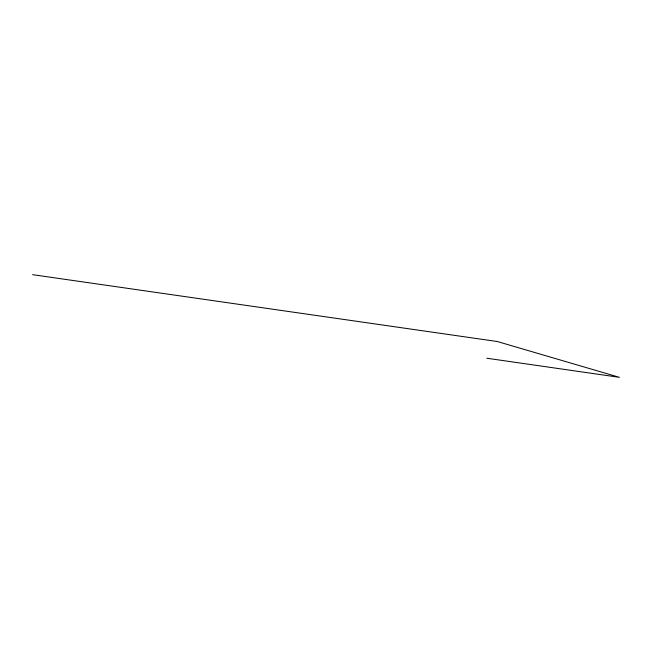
<?xml version="1.0" encoding="UTF-8"?>
<svg xmlns="http://www.w3.org/2000/svg" width="652" height="652" viewBox="0 0 652 652"><rect width="100%" height="100%" fill="white"/><g stroke="black" fill="none" stroke-linecap="round" stroke-linejoin="round"><path stroke-width="0.98" d="M32.6 274.671L497.297 341.518L619.4 377.329L486.816 358.233"/></g></svg>
